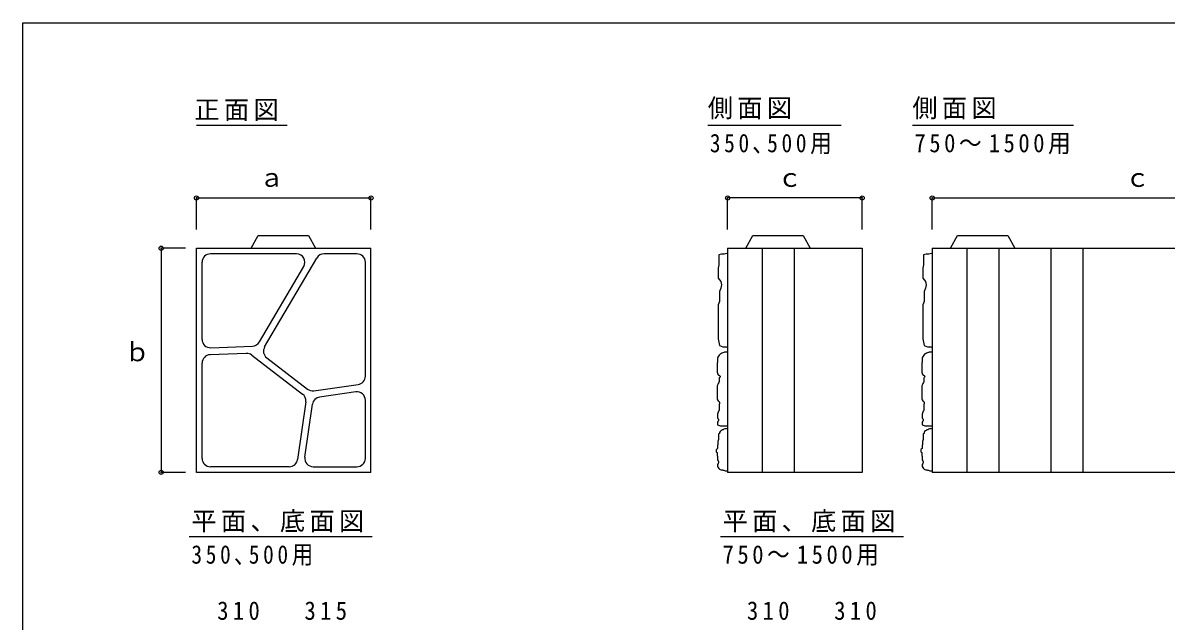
# Model space of a CAD drawing. Units: millimetres, scale not verified. Extents: x -3887 to 3913, y -2686 to 2564.
# Drawn here: x -3887 to 191, y 428 to 2564 of the extents above; entities that cross this region are included whole.
import ezdxf
from ezdxf.enums import TextEntityAlignment as Align

# ---------------------------------------------------------------- set-up
doc = ezdxf.new("R2010")
doc.units = ezdxf.units.MM
doc.header["$LTSCALE"] = 30
doc.header["$PDMODE"] = 32
doc.header["$PDSIZE"] = 15
for name, color, linetype in [('0-1', 7, 'Continuous'), ('0-2', 7, 'Continuous'), ('0-3', 7, 'Continuous')]:
    doc.layers.add(name, color=color, linetype=linetype)
doc.styles.add('ＭＳ ゴシック', font='')
doc.styles.get('ＭＳ ゴシック').set_extended_font_data('MS Gothic')

msp = doc.modelspace()

# ---------------------------------------------------------------- linework, layer by layer
at = {"layer": '0-1'}
for p, q in [((-3268.15, 959.61), (-3268.15, 1759.61)), ((-3268.15, 1759.61), (-2645.65, 1759.61)), ((-2645.65, 959.61), (-2645.65, 1759.61)), ((-1373.37, 1759.61), (-1373.37, 959.61)), ((-1373.37, 1759.61), (-893.37, 1759.61)), ((-1250.37, 1759.61), (-1250.37, 959.61)), ((-1136.37, 1759.61), (-1136.37, 959.61)), ((-893.37, 1759.61), (-893.37, 959.61)), ((-643.37, 1759.61), (-643.37, 959.61)), ((-643.37, 1759.61), (836.64, 1759.61)), ((-520.37, 1759.61), (-520.37, 959.61)), ((-406.37, 1759.61), (-406.37, 959.61)), ((-220.37, 1759.61), (-220.37, 959.61)), ((-106.37, 1759.61), (-106.37, 959.61)), ((-2911.38, 1739.61), (-3218.15, 1739.61)), ((-3024.82, 1407.35), (-2838.73, 1724.78)), ((-2695.65, 1739.61), (-2812.85, 1739.61)), ((-3248.15, 1434.47), (-3248.15, 1709.61)), ((-3043.4, 1425.08), (-2885.5, 1694.44)), ((-2665.65, 1302.71), (-2665.65, 1709.61)), ((-3216.98, 1404.49), (-3068.12, 1410.27)), ((-3248.15, 1009.61), (-3248.15, 1349.41)), ((-3090.52, 1384.38), (-3219.31, 1379.38)), ((-3071.09, 1378.21), (-2889.86, 1239.18)), ((-3017.2, 1368.37), (-2871.8, 1256.84)), ((-2849.39, 1250.93), (-2691.49, 1273)), ((-2699.8, 1246.6), (-2828.76, 1228.57)), ((-2878.42, 1211.2), (-2907.4, 1005.43)), ((-2880.97, 1013.8), (-2854.32, 1203.04)), ((-2665.65, 1009.61), (-2665.65, 1216.89)), ((-2937.11, 979.61), (-3218.15, 979.61)), ((-2851.27, 979.61), (-2695.65, 979.61)), ((-2645.65, 959.61), (-3268.15, 959.61)), ((-893.37, 959.61), (-1373.37, 959.61)), ((836.64, 959.61), (-643.37, 959.61))]:
    msp.add_line(p, q, dxfattribs=at)
for points in [[(-3073.15, 1759.61), (-3048.15, 1804.61), (-2868.15, 1804.61), (-2843.15, 1759.61)], [(-1308.37, 1759.61), (-1283.37, 1804.61), (-1103.37, 1804.61), (-1078.37, 1759.61)], [(-578.37, 1759.61), (-553.37, 1804.61), (-373.37, 1804.61), (-348.37, 1759.61)], [(-1376.02, 1740.46), (-1385.53, 1738.08), (-1395.05, 1738.08), (-1404.57, 1735.7), (-1404.57, 1723.8), (-1404.57, 1711.9), (-1404.57, 1700), (-1406.95, 1688.1), (-1406.95, 1676.2), (-1406.95, 1664.3), (-1406.95, 1652.4), (-1397.43, 1640.51), (-1395.05, 1628.61), (-1397.43, 1616.71), (-1402.19, 1604.81), (-1402.19, 1592.91), (-1402.19, 1581.01), (-1402.19, 1569.11), (-1406.95, 1557.21), (-1406.95, 1545.31), (-1406.95, 1533.41), (-1406.95, 1521.51), (-1406.95, 1509.61), (-1406.95, 1497.71), (-1406.95, 1485.82), (-1406.95, 1473.92), (-1406.95, 1459.64), (-1406.95, 1447.74), (-1406.95, 1435.84), (-1404.57, 1423.94), (-1402.19, 1412.04), (-1390.29, 1407.28), (-1380.77, 1407.28), (-1378.4, 1407.28), (-1376.1, 1406.96), (-1374.71, 1406.96)], [(-646.01, 1740.46), (-655.53, 1738.08), (-665.05, 1738.08), (-674.57, 1735.7), (-674.57, 1723.8), (-674.57, 1711.9), (-674.57, 1700), (-676.95, 1688.1), (-676.95, 1676.2), (-676.95, 1664.3), (-676.95, 1652.4), (-667.43, 1640.51), (-665.05, 1628.61), (-667.43, 1616.71), (-672.19, 1604.81), (-672.19, 1592.91), (-672.19, 1581.01), (-672.19, 1569.11), (-676.95, 1557.21), (-676.95, 1545.31), (-676.95, 1533.41), (-676.95, 1521.51), (-676.95, 1509.61), (-676.95, 1497.71), (-676.95, 1485.82), (-676.95, 1473.92), (-676.95, 1459.64), (-676.95, 1447.74), (-676.95, 1435.84), (-674.57, 1423.94), (-672.19, 1412.04), (-660.29, 1407.28), (-650.77, 1407.28), (-648.39, 1407.28), (-646.1, 1406.96), (-644.71, 1406.96)], [(-1375.41, 1388.82), (-1378.89, 1388.82), (-1381.68, 1388.82), (-1384.47, 1388.13), (-1387.26, 1387.43), (-1390.05, 1386.03), (-1394.24, 1384.64), (-1397.72, 1383.24), (-1400.51, 1381.15), (-1403.3, 1377.66), (-1406.09, 1374.87), (-1408.19, 1371.39), (-1408.88, 1367.9), (-1408.88, 1364.41), (-1408.88, 1360.93), (-1408.88, 1357.44), (-1409.58, 1353.25), (-1410.28, 1349.77), (-1410.28, 1346.28), (-1410.28, 1342.79), (-1410.28, 1339.3), (-1410.28, 1335.12), (-1410.28, 1331.63), (-1410.28, 1328.15), (-1410.28, 1324.66), (-1410.28, 1321.17), (-1410.28, 1317.68), (-1408.88, 1314.2), (-1408.88, 1310.71), (-1406.09, 1306.53), (-1402.61, 1305.83), (-1399.82, 1303.04), (-1400.51, 1299.55), (-1403.3, 1297.46), (-1404, 1293.97), (-1404, 1290.48), (-1404, 1287), (-1404, 1283.51), (-1404.7, 1280.02), (-1406.79, 1276.53)], [(-645.4, 1388.82), (-648.89, 1388.82), (-651.68, 1388.82), (-654.47, 1388.13), (-657.26, 1387.43), (-660.05, 1386.03), (-664.24, 1384.64), (-667.72, 1383.24), (-670.51, 1381.15), (-673.3, 1377.66), (-676.09, 1374.87), (-678.18, 1371.39), (-678.88, 1367.9), (-678.88, 1364.41), (-678.88, 1360.93), (-678.88, 1357.44), (-679.58, 1353.25), (-680.28, 1349.77), (-680.28, 1346.28), (-680.28, 1342.79), (-680.28, 1339.3), (-680.28, 1335.12), (-680.28, 1331.63), (-680.28, 1328.15), (-680.28, 1324.66), (-680.28, 1321.17), (-680.28, 1317.68), (-678.88, 1314.2), (-678.88, 1310.71), (-676.09, 1306.53), (-672.6, 1305.83), (-669.82, 1303.04), (-670.51, 1299.55), (-673.3, 1297.46), (-674, 1293.97), (-674, 1290.48), (-674, 1287), (-674, 1283.51), (-674.7, 1280.02), (-676.79, 1276.53)], [(-1406.79, 1276.53), (-1408.19, 1273.05), (-1410.28, 1268.86), (-1410.28, 1264.68), (-1410.28, 1261.19), (-1410.28, 1257.7), (-1410.28, 1252.82), (-1410.28, 1249.33), (-1410.28, 1245.85), (-1410.28, 1242.36), (-1410.28, 1238.87), (-1410.28, 1235.39), (-1410.28, 1231.9), (-1410.28, 1228.41), (-1410.28, 1224.92), (-1410.28, 1221.44), (-1408.88, 1217.95), (-1407.49, 1214.46), (-1404, 1213.07), (-1401.91, 1209.58), (-1401.91, 1205.4), (-1404, 1201.91), (-1404, 1198.42), (-1403.3, 1194.93), (-1403.3, 1191.45), (-1403.3, 1187.96), (-1404, 1184.47), (-1404, 1180.98), (-1406.09, 1177.5), (-1407.49, 1174.01), (-1408.19, 1170.52), (-1408.88, 1167.04), (-1408.88, 1163.55), (-1408.88, 1160.06), (-1408.88, 1156.57), (-1408.88, 1153.09), (-1406.09, 1149.6), (-1406.09, 1146.11), (-1406.79, 1142.62), (-1408.88, 1139.14)], [(-676.79, 1276.53), (-678.18, 1273.05), (-680.28, 1268.86), (-680.28, 1264.68), (-680.28, 1261.19), (-680.28, 1257.7), (-680.28, 1252.82), (-680.28, 1249.33), (-680.28, 1245.85), (-680.28, 1242.36), (-680.28, 1238.87), (-680.28, 1235.39), (-680.28, 1231.9), (-680.28, 1228.41), (-680.28, 1224.92), (-680.28, 1221.44), (-678.88, 1217.95), (-677.49, 1214.46), (-674, 1213.07), (-671.91, 1209.58), (-671.91, 1205.4), (-674, 1201.91), (-674, 1198.42), (-673.3, 1194.93), (-673.3, 1191.45), (-673.3, 1187.96), (-674, 1184.47), (-674, 1180.98), (-676.09, 1177.5), (-677.49, 1174.01), (-678.18, 1170.52), (-678.88, 1167.04), (-678.88, 1163.55), (-678.88, 1160.06), (-678.88, 1156.57), (-678.88, 1153.09), (-676.09, 1149.6), (-676.09, 1146.11), (-676.79, 1142.62), (-678.88, 1139.14)], [(-1374.71, 1116.12), (-1378.2, 1115.42), (-1380.99, 1115.42), (-1383.77, 1114.73), (-1386.56, 1113.33), (-1389.35, 1111.94), (-1392.14, 1111.24), (-1394.93, 1108.45), (-1397.72, 1107.75), (-1400.51, 1105.66), (-1402.61, 1102.17), (-1402.61, 1098.69), (-1405.4, 1095.9), (-1406.09, 1092.41), (-1406.09, 1088.92), (-1406.09, 1084.74), (-1406.09, 1081.25), (-1406.09, 1077.06), (-1407.49, 1073.58), (-1408.19, 1069.39), (-1408.19, 1065.91), (-1408.19, 1062.42), (-1408.19, 1058.93), (-1408.88, 1055.44), (-1408.88, 1051.96), (-1408.88, 1048.47), (-1409.58, 1044.98), (-1412.37, 1042.89), (-1414.46, 1039.4), (-1414.46, 1035.92), (-1413.76, 1032.43), (-1410.97, 1031.03), (-1410.28, 1027.55), (-1410.28, 1023.36), (-1410.28, 1019.18), (-1409.58, 1015.69), (-1409.58, 1012.2), (-1408.88, 1008.02), (-1408.88, 1004.53), (-1407.49, 1001.04)], [(-1408.88, 1139.14), (-1408.88, 1135.65), (-1408.88, 1132.16), (-1408.88, 1128.68), (-1406.09, 1127.98), (-1402.61, 1126.58), (-1399.82, 1125.89), (-1397.03, 1125.89), (-1393.54, 1125.89), (-1390.75, 1125.89), (-1387.96, 1125.19), (-1384.47, 1125.19), (-1381.68, 1125.19), (-1378.89, 1125.19), (-1375.41, 1125.19)], [(-644.71, 1116.12), (-648.19, 1115.42), (-650.98, 1115.42), (-653.77, 1114.73), (-656.56, 1113.33), (-659.35, 1111.94), (-662.14, 1111.24), (-664.93, 1108.45), (-667.72, 1107.75), (-670.51, 1105.66), (-672.6, 1102.17), (-672.6, 1098.69), (-675.39, 1095.9), (-676.09, 1092.41), (-676.09, 1088.92), (-676.09, 1084.74), (-676.09, 1081.25), (-676.09, 1077.06), (-677.49, 1073.58), (-678.18, 1069.39), (-678.18, 1065.91), (-678.18, 1062.42), (-678.18, 1058.93), (-678.88, 1055.44), (-678.88, 1051.96), (-678.88, 1048.47), (-679.58, 1044.98), (-682.37, 1042.89), (-684.46, 1039.4), (-684.46, 1035.92), (-683.76, 1032.43), (-680.97, 1031.03), (-680.28, 1027.55), (-680.28, 1023.36), (-680.28, 1019.18), (-679.58, 1015.69), (-679.58, 1012.2), (-678.88, 1008.02), (-678.88, 1004.53), (-677.49, 1001.04)], [(-678.88, 1139.14), (-678.88, 1135.65), (-678.88, 1132.16), (-678.88, 1128.68), (-676.09, 1127.98), (-672.6, 1126.58), (-669.82, 1125.89), (-667.03, 1125.89), (-663.54, 1125.89), (-660.75, 1125.89), (-657.96, 1125.19), (-654.47, 1125.19), (-651.68, 1125.19), (-648.89, 1125.19), (-645.4, 1125.19)], [(-1407.49, 1001.04), (-1406.09, 997.56), (-1406.09, 994.07), (-1407.49, 990.58), (-1408.88, 987.09), (-1409.58, 983.61), (-1408.88, 980.82), (-1406.79, 977.33), (-1404.7, 973.84), (-1402.61, 970.36), (-1399.82, 969.66), (-1396.33, 968.96), (-1392.84, 968.26), (-1390.05, 967.57), (-1387.26, 966.87), (-1384.47, 966.17), (-1381.68, 965.47), (-1378.89, 965.47), (-1376.1, 965.47), (-1374.01, 965.47)], [(-677.49, 1001.04), (-676.09, 997.56), (-676.09, 994.07), (-677.49, 990.58), (-678.88, 987.09), (-679.58, 983.61), (-678.88, 980.82), (-676.79, 977.33), (-674.7, 973.84), (-672.6, 970.36), (-669.82, 969.66), (-666.33, 968.96), (-662.84, 968.26), (-660.05, 967.57), (-657.26, 966.87), (-654.47, 966.17), (-651.68, 965.47), (-648.89, 965.47), (-646.1, 965.47), (-644.01, 965.47)]]:
    msp.add_lwpolyline(points, dxfattribs=at)
for centre, start, end in [((-3218.15, 1709.61), 90, 180), ((-2911.38, 1709.61), 329.61926, 90), ((-2812.85, 1709.61), 90, 149.6216), ((-2695.65, 1709.61), 0, 90), ((-3218.15, 1434.47), 180, 272.22433), ((-3069.28, 1440.25), 272.22374, 329.621), ((-2998.94, 1392.18), 149.61955, 232.50743), ((-3218.15, 1349.41), 92.22374, 180), ((-3089.35, 1354.41), 52.50792, 92.22374), ((-2695.65, 1302.71), 277.95747, 0), ((-2908.12, 1215.38), 351.98264, 52.50648), ((-2853.54, 1280.64), 232.50839, 277.95721), ((-2824.61, 1198.86), 97.95689, 171.98264), ((-2695.65, 1216.89), 0, 97.95781), ((-3218.15, 1009.61), 180, 270), ((-2937.11, 1009.61), 270, 351.98491), ((-2851.27, 1009.61), 171.98256, 270), ((-2695.65, 1009.61), 270, 0)]:
    msp.add_arc(centre, 30, start, end, dxfattribs=at)
at = {"layer": '0-2'}
for p, q in [((-3268.15, 2199.44), (-2943.99, 2199.44)), ((-1444.3, 2199.44), (-968.61, 2199.44)), ((-714.3, 2199.44), (-139.82, 2199.44)), ((-3268.15, 1826.09), (-3268.15, 1939.19)), ((-3268.15, 1939.19), (-2645.65, 1939.19)), ((-2645.65, 1826.09), (-2645.65, 1939.19)), ((-893.37, 1939.19), (-1373.37, 1939.19)), ((-1373.37, 1826.09), (-1373.37, 1939.19)), ((-893.37, 1826.09), (-893.37, 1939.19)), ((-643.37, 1939.19), (836.64, 1939.19)), ((-643.37, 1826.09), (-643.37, 1939.19)), ((-3394.06, 1759.61), (-3394.06, 959.61)), ((-3307.06, 1759.61), (-3394.06, 1759.61)), ((-3307.06, 959.61), (-3394.06, 959.61)), ((-3293.56, 730.64), (-2640.86, 730.64)), ((-1398.78, 730.64), (-746.08, 730.64))]:
    msp.add_line(p, q, dxfattribs=at)
for p in [(-3268.15, 1939.19), (-2645.65, 1939.19), (-1373.37, 1939.19), (-893.37, 1939.19), (-643.37, 1939.19), (-3394.06, 1759.61), (-3394.06, 959.61)]:
    msp.add_point(p, dxfattribs=at)
at = {"layer": '0-3', "color": 2}
msp.add_lwpolyline([(-3887.37, -2685.58), (-3887.37, 2564.42), (3912.63, 2564.42), (3912.63, -2685.58)], dxfattribs=at)

# ---------------------------------------------------------------- texts
at = {"layer": '0-2', "style": 'ＭＳ ゴシック'}
for s, p in [('ａ', (-3045.19, 1959.21)), ('ｃ', (-1196.62, 1958.98)), ('ｃ', (43.79, 1958.98)), ('ｂ', (-3524.56, 1336.51))]:
    msp.add_text(s, height=65.98, dxfattribs=at).set_placement(p, align=Align.BOTTOM_LEFT)
at = {"layer": '0-2', "char_height": 65.98, "attachment_point": 7, "style": 'ＭＳ ゴシック'}
for s, insert in [('\\T1.17;正面図', (-3275.52, 2214.19)), ('\\T1.17;側面図', (-1444.3, 2220.19)), ('\\T1.17;側面図', (-714.3, 2220.19)), ('\\T1.34;\\W0.85;350､500用', (-1436.92, 2094.69)), ('\\T1.31;\\W0.9;750～1500用', (-706.92, 2094.69)), ('\\T1.17;平面、底面図', (-3286.18, 745.39)), ('\\T1.17;平面、底面図', (-1391.4, 745.39)), ('\\T1.34;\\W0.85;350､500用', (-3286.18, 625.88)), ('\\T1.31;\\W0.9;750～1500用', (-1391.4, 625.88)), ('\\T1.38;\\W0.9;310', (-3194.13, 432.05)), ('\\T1.38;\\W0.9;315', (-2882.88, 432.05)), ('\\T1.38;\\W0.9;310', (-1304.44, 432.05)), ('\\T1.38;\\W0.9;310', (-993.19, 432.05))]:
    msp.add_mtext(s, dxfattribs=dict(at, insert=insert))

doc.saveas('drawing.dxf')
